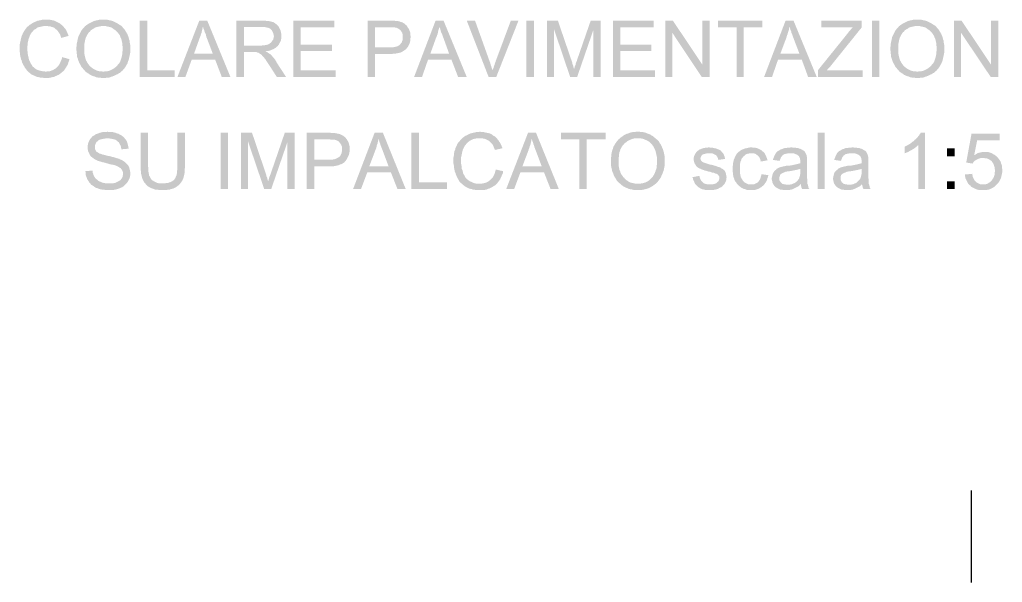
# Model space of a CAD drawing. Header units: millimetres. Extents: x 0.3 to 47.5, y 0.1 to 28.
# Drawn here: x 17.065 to 19.536, y 4.547 to 5.962 of the extents above; entities that cross this region are included whole.
import ezdxf

# ---------------------------------------------------------------- set-up
doc = ezdxf.new("R2010")
doc.units = ezdxf.units.MM
doc.layers.add('PDF _Geometria', color=7, linetype='Continuous')
doc.layers.add('PDF _Riempimenti solidi', color=7, linetype='Continuous')

msp = doc.modelspace()

# ---------------------------------------------------------------- hatches: boundary and pattern name
at = {"layer": 'PDF _Riempimenti solidi', "transparency": 33554559}
for points in [[(17.1317, 5.9616), (17.1233, 5.9616), (17.1192, 5.9607), (17.1158, 5.9599), (17.1117, 5.9591), (17.1083, 5.9582), (17.105, 5.9566), (17.1008, 5.9549), (17.0975, 5.9532), (17.0942, 5.9507), (17.0908, 5.9491), (17.0883, 5.9466), (17.085, 5.9441), (17.0825, 5.9416), (17.08, 5.9382), (17.0775, 5.9349), (17.0758, 5.9316), (17.0733, 5.9282), (17.0733, 5.9274), (17.07, 5.9207), (17.0692, 5.9174), (17.0683, 5.9132), (17.0675, 5.9099), (17.0667, 5.9057), (17.0658, 5.9024), (17.065, 5.8982), (17.065, 5.8816), (17.0658, 5.8774), (17.0658, 5.8741), (17.0667, 5.8699), (17.0675, 5.8666), (17.0683, 5.8624), (17.07, 5.8591), (17.0708, 5.8549), (17.0725, 5.8516), (17.0742, 5.8474), (17.0767, 5.8441), (17.0783, 5.8407), (17.0808, 5.8374), (17.0833, 5.8341), (17.0883, 5.8291), (17.13, 5.8307), (17.1283, 5.8316), (17.1242, 5.8316), (17.1208, 5.8324), (17.1167, 5.8332), (17.1133, 5.8341), (17.1092, 5.8357), (17.1058, 5.8374), (17.1033, 5.8391), (17.1008, 5.8416), (17.0975, 5.8441), (17.0958, 5.8474), (17.0933, 5.8507), (17.0917, 5.8541), (17.09, 5.8582), (17.0892, 5.8582), (17.0883, 5.8616), (17.0875, 5.8657), (17.0867, 5.8691), (17.0858, 5.8732), (17.085, 5.8766), (17.085, 5.8807), (17.0842, 5.8849), (17.0842, 5.8932), (17.085, 5.8974), (17.085, 5.9016), (17.0858, 5.9057), (17.0867, 5.9091), (17.0875, 5.9132), (17.0892, 5.9166), (17.09, 5.9199), (17.0933, 5.9266), (17.0958, 5.9299), (17.0983, 5.9324), (17.1008, 5.9357), (17.1042, 5.9374), (17.1058, 5.9382), (17.1083, 5.9407), (17.1117, 5.9424), (17.1158, 5.9432), (17.1192, 5.9441), (17.1233, 5.9449), (17.1275, 5.9457), (17.1733, 5.9457), (17.1708, 5.9482), (17.1675, 5.9507), (17.1658, 5.9524), (17.1625, 5.9541), (17.1592, 5.9557), (17.1558, 5.9574), (17.1517, 5.9591), (17.1483, 5.9599), (17.1442, 5.9607), (17.14, 5.9616), (17.1367, 5.9616)], [(17.2758, 5.9616), (17.2667, 5.9616), (17.2633, 5.9607), (17.2592, 5.9599), (17.2558, 5.9591), (17.2517, 5.9582), (17.2483, 5.9566), (17.245, 5.9549), (17.2417, 5.9532), (17.2383, 5.9516), (17.235, 5.9491), (17.2325, 5.9474), (17.2758, 5.9457), (17.2792, 5.9457), (17.2833, 5.9449), (17.2867, 5.9441), (17.2908, 5.9432), (17.2942, 5.9424), (17.2975, 5.9407), (17.3008, 5.9382), (17.3033, 5.9366), (17.3067, 5.9341), (17.3092, 5.9316), (17.3117, 5.9291), (17.3167, 5.9224), (17.3183, 5.9182), (17.3192, 5.9157), (17.3208, 5.9124), (17.3217, 5.9082), (17.3225, 5.9049), (17.3233, 5.9007), (17.3233, 5.8966), (17.3242, 5.8924), (17.3242, 5.8849), (17.3233, 5.8807), (17.3233, 5.8766), (17.3225, 5.8724), (17.3217, 5.8682), (17.3208, 5.8649), (17.3192, 5.8607), (17.3183, 5.8574), (17.3167, 5.8541), (17.315, 5.8516), (17.3125, 5.8491), (17.31, 5.8457), (17.3075, 5.8432), (17.3042, 5.8407), (17.3008, 5.8382), (17.2983, 5.8366), (17.2942, 5.8349), (17.2908, 5.8332), (17.2875, 5.8324), (17.2833, 5.8316), (17.2792, 5.8316), (17.2758, 5.8307), (17.32, 5.8307), (17.3233, 5.8332), (17.3258, 5.8366), (17.3283, 5.8391), (17.3308, 5.8424), (17.3325, 5.8457), (17.335, 5.8499), (17.3367, 5.8532), (17.3375, 5.8574), (17.3392, 5.8607), (17.34, 5.8641), (17.3408, 5.8682), (17.3417, 5.8716), (17.3433, 5.8799), (17.3433, 5.8966), (17.3425, 5.9007), (17.3417, 5.9041), (17.3417, 5.9082), (17.34, 5.9124), (17.3392, 5.9157), (17.3383, 5.9191), (17.3367, 5.9232), (17.335, 5.9266), (17.3325, 5.9307), (17.3308, 5.9341), (17.3283, 5.9374), (17.3258, 5.9399), (17.3233, 5.9432), (17.3208, 5.9457), (17.3175, 5.9482), (17.3142, 5.9499), (17.3108, 5.9524), (17.3092, 5.9532), (17.3058, 5.9549), (17.3025, 5.9566), (17.2992, 5.9582), (17.295, 5.9591), (17.2917, 5.9599), (17.2875, 5.9607), (17.2842, 5.9616), (17.28, 5.9616)], [(17.3858, 5.9591), (17.3667, 5.9591), (17.3667, 5.8174), (17.455, 5.8174), (17.455, 5.8341), (17.3858, 5.8341)], [(17.5367, 5.9591), (17.5167, 5.9591), (17.4617, 5.8174), (17.4817, 5.8174), (17.4975, 5.8607), (17.5567, 5.8607), (17.5033, 5.8757), (17.5183, 5.9174), (17.52, 5.9216), (17.5208, 5.9249), (17.5225, 5.9291), (17.5233, 5.9332), (17.5242, 5.9366), (17.525, 5.9407), (17.5258, 5.9441)], [(17.5367, 5.9591), (17.5258, 5.9441), (17.5267, 5.9416), (17.5275, 5.9382), (17.5292, 5.9349), (17.53, 5.9316), (17.5317, 5.9274), (17.5333, 5.9241), (17.5342, 5.9191), (17.5358, 5.9149), (17.5508, 5.8757), (17.5033, 5.8757), (17.5567, 5.8607), (17.5733, 5.8174), (17.595, 5.8174)], [(17.6725, 5.9591), (17.61, 5.9591), (17.61, 5.8174), (17.6292, 5.8174), (17.6292, 5.8807), (17.6508, 5.8807), (17.6833, 5.8824), (17.6867, 5.8824), (17.6908, 5.8832), (17.695, 5.8841), (17.6983, 5.8857), (17.7025, 5.8874), (17.7058, 5.8891), (17.7083, 5.8907), (17.7108, 5.8932), (17.7133, 5.8949), (17.7142, 5.8957), (17.6292, 5.8966), (17.6292, 5.9432), (17.6733, 5.9432), (17.7142, 5.9466), (17.7117, 5.9491), (17.7083, 5.9516), (17.705, 5.9541), (17.7017, 5.9557), (17.7008, 5.9557), (17.6975, 5.9566), (17.6942, 5.9574), (17.6908, 5.9582), (17.6867, 5.9582), (17.6825, 5.9591), (17.6775, 5.9591)], [(17.8558, 5.9591), (17.7533, 5.9591), (17.7533, 5.8174), (17.8592, 5.8174), (17.8592, 5.8341), (17.7717, 5.8341), (17.7717, 5.8824), (17.85, 5.8824), (17.85, 5.8991), (17.7717, 5.8991), (17.7717, 5.9424), (17.8558, 5.9424)], [(17.9933, 5.9591), (17.94, 5.9591), (17.94, 5.8174), (17.9583, 5.8174), (17.9583, 5.8749), (17.9983, 5.8749), (18.0033, 5.8757), (18.0075, 5.8757), (18.0117, 5.8766), (18.0158, 5.8774), (18.02, 5.8782), (18.0233, 5.8791), (18.0267, 5.8807), (18.0317, 5.8841), (18.0342, 5.8857), (18.0367, 5.8874), (18.0383, 5.8899), (17.9583, 5.8916), (17.9583, 5.9424), (17.995, 5.9424), (18.04, 5.9432), (18.0383, 5.9466), (18.035, 5.9491), (18.0325, 5.9516), (18.03, 5.9532), (18.0267, 5.9549), (18.0233, 5.9557), (18.0192, 5.9574), (18.015, 5.9582), (18.01, 5.9582), (18.0067, 5.9591), (17.9983, 5.9591)], [(18.1308, 5.9591), (18.1108, 5.9591), (18.0567, 5.8174), (18.0767, 5.8174), (18.0917, 5.8607), (18.1508, 5.8607), (18.0975, 5.8757), (18.1125, 5.9174), (18.1133, 5.9174), (18.1142, 5.9216), (18.1158, 5.9249), (18.1167, 5.9291), (18.1175, 5.9332), (18.1183, 5.9366), (18.12, 5.9407), (18.1208, 5.9441)], [(18.1308, 5.9591), (18.1208, 5.9441), (18.1208, 5.9416), (18.1225, 5.9382), (18.1233, 5.9349), (18.1242, 5.9316), (18.1258, 5.9274), (18.1275, 5.9241), (18.1292, 5.9191), (18.1308, 5.9149), (18.145, 5.8757), (18.0975, 5.8757), (18.1508, 5.8607), (18.1675, 5.8174), (18.1892, 5.8174)], [(18.21, 5.9591), (18.1892, 5.9591), (18.2442, 5.8174), (18.2542, 5.8332), (18.2542, 5.8341), (18.2533, 5.8374), (18.2517, 5.8407), (18.2508, 5.8449), (18.2492, 5.8482), (18.2483, 5.8524), (18.2467, 5.8566)], [(18.3192, 5.9591), (18.3, 5.9591), (18.2617, 5.8566), (18.2617, 5.8557), (18.26, 5.8516), (18.2592, 5.8482), (18.2575, 5.8441), (18.2567, 5.8407), (18.255, 5.8366), (18.2542, 5.8332), (18.2442, 5.8174), (18.2633, 5.8174)], [(18.4183, 5.9591), (18.3908, 5.9591), (18.3908, 5.8174), (18.4083, 5.8174), (18.4083, 5.9382)], [(18.4183, 5.9591), (18.4083, 5.9382), (18.4492, 5.8174), (18.4592, 5.8382), (18.4583, 5.8391), (18.4567, 5.8457), (18.455, 5.8499), (18.4542, 5.8541), (18.4525, 5.8591)], [(18.5258, 5.9591), (18.5008, 5.9591), (18.4667, 5.8607), (18.4667, 5.8599), (18.465, 5.8557), (18.4633, 5.8516), (18.4625, 5.8474), (18.4608, 5.8441), (18.46, 5.8407), (18.4592, 5.8382), (18.4492, 5.8174), (18.4667, 5.8174), (18.5075, 5.9357)], [(18.6592, 5.9591), (18.5567, 5.9591), (18.5567, 5.8174), (18.6625, 5.8174), (18.6625, 5.8341), (18.575, 5.8341), (18.575, 5.8824), (18.6533, 5.8824), (18.6533, 5.8991), (18.575, 5.8991), (18.575, 5.9424), (18.6592, 5.9424)], [(18.7075, 5.9591), (18.6883, 5.9591), (18.6883, 5.8174), (18.7058, 5.8174), (18.7058, 5.9291)], [(18.8, 5.9591), (18.7817, 5.9591), (18.7817, 5.8482), (18.78, 5.8174), (18.8, 5.8174)], [(18.9325, 5.9591), (18.8208, 5.9591), (18.8208, 5.9424), (18.8675, 5.9424), (18.8675, 5.8174), (18.8858, 5.8174), (18.8858, 5.9424), (18.9325, 5.9424)], [(19.0108, 5.9591), (18.9908, 5.9591), (18.9367, 5.8174), (18.9567, 5.8174), (18.9717, 5.8607), (19.0317, 5.8607), (18.9775, 5.8757), (18.9933, 5.9174), (18.9942, 5.9216), (18.9958, 5.9249), (18.9967, 5.9291), (18.9983, 5.9332), (18.9992, 5.9366), (19, 5.9407), (19.0008, 5.9441)], [(19.0108, 5.9591), (19.0008, 5.9441), (19.0017, 5.9416), (19.0033, 5.9349), (19.005, 5.9316), (19.0058, 5.9274), (19.0075, 5.9241), (19.0092, 5.9191), (19.0108, 5.9149), (19.0258, 5.8757), (18.9775, 5.8757), (19.0317, 5.8607), (19.0475, 5.8174), (19.0692, 5.8174)], [(19.1825, 5.9591), (19.0808, 5.9591), (19.0808, 5.9424), (19.16, 5.9424), (19.1583, 5.9407), (19.1558, 5.9382), (19.1533, 5.9349), (19.1508, 5.9324), (19.1458, 5.9257), (19.0725, 5.8349), (19.0725, 5.8174), (19.185, 5.8174), (19.185, 5.8341), (19.0942, 5.8341), (19.1033, 5.8441), (19.1825, 5.9424)], [(19.3225, 5.9616), (19.3133, 5.9616), (19.31, 5.9607), (19.3058, 5.9599), (19.3025, 5.9591), (19.2983, 5.9582), (19.295, 5.9566), (19.2917, 5.9549), (19.2883, 5.9532), (19.285, 5.9516), (19.2817, 5.9491), (19.2792, 5.9474), (19.3225, 5.9457), (19.3258, 5.9457), (19.33, 5.9449), (19.3333, 5.9441), (19.3375, 5.9432), (19.3408, 5.9424), (19.3442, 5.9407), (19.3475, 5.9382), (19.35, 5.9366), (19.3533, 5.9341), (19.3558, 5.9316), (19.3583, 5.9291), (19.3608, 5.9257), (19.3633, 5.9224), (19.365, 5.9182), (19.3658, 5.9157), (19.3675, 5.9124), (19.3683, 5.9082), (19.3692, 5.9049), (19.37, 5.9007), (19.37, 5.8966), (19.3708, 5.8924), (19.3708, 5.8849), (19.37, 5.8807), (19.37, 5.8766), (19.3692, 5.8724), (19.3683, 5.8682), (19.3675, 5.8649), (19.3658, 5.8607), (19.365, 5.8574), (19.3633, 5.8541), (19.3617, 5.8516), (19.3592, 5.8491), (19.3567, 5.8457), (19.3542, 5.8432), (19.3508, 5.8407), (19.3475, 5.8382), (19.345, 5.8366), (19.3408, 5.8349), (19.3375, 5.8332), (19.3342, 5.8324), (19.33, 5.8316), (19.3258, 5.8316), (19.3225, 5.8307), (19.3667, 5.8307), (19.37, 5.8332), (19.3725, 5.8366), (19.375, 5.8391), (19.3775, 5.8424), (19.3792, 5.8457), (19.3817, 5.8499), (19.3833, 5.8532), (19.385, 5.8574), (19.3858, 5.8607), (19.3867, 5.8641), (19.3875, 5.8682), (19.3883, 5.8716), (19.39, 5.8799), (19.39, 5.8966), (19.3892, 5.9007), (19.3883, 5.9041), (19.3883, 5.9082), (19.3867, 5.9124), (19.3858, 5.9157), (19.385, 5.9191), (19.3833, 5.9232), (19.3817, 5.9266), (19.3792, 5.9307), (19.3775, 5.9341), (19.375, 5.9374), (19.3725, 5.9399), (19.37, 5.9432), (19.3675, 5.9457), (19.3642, 5.9482), (19.3608, 5.9499), (19.3575, 5.9524), (19.3558, 5.9532), (19.3525, 5.9549), (19.3458, 5.9582), (19.3417, 5.9591), (19.3383, 5.9599), (19.3342, 5.9607), (19.3308, 5.9616), (19.3267, 5.9616)], [(19.4333, 5.9591), (19.4142, 5.9591), (19.4142, 5.8174), (19.4317, 5.8174), (19.4317, 5.9291)], [(19.5258, 5.9591), (19.5075, 5.9591), (19.5075, 5.8482), (19.5067, 5.8174), (19.5258, 5.8174)], [(17.1733, 5.9457), (17.1317, 5.9457), (17.1333, 5.9457), (17.1375, 5.9449), (17.1417, 5.9449), (17.145, 5.9432), (17.1492, 5.9424), (17.1525, 5.9407), (17.155, 5.9382), (17.1575, 5.9366), (17.16, 5.9341), (17.1625, 5.9307), (17.1642, 5.9282), (17.1667, 5.9241), (17.1683, 5.9199), (17.1692, 5.9157), (17.1883, 5.9207), (17.1875, 5.9224), (17.1858, 5.9266), (17.1842, 5.9299), (17.1825, 5.9341), (17.1808, 5.9374), (17.1783, 5.9399), (17.1758, 5.9432)], [(17.2325, 5.9474), (17.2292, 5.9449), (17.2267, 5.9416), (17.2233, 5.9382), (17.2208, 5.9349), (17.2192, 5.9324), (17.2142, 5.9224), (17.2125, 5.9191), (17.2117, 5.9157), (17.2108, 5.9116), (17.21, 5.9074), (17.2092, 5.9041), (17.2083, 5.8999), (17.2083, 5.8957), (17.2075, 5.8907), (17.2075, 5.8857), (17.2083, 5.8816), (17.2083, 5.8774), (17.2092, 5.8732), (17.2092, 5.8699), (17.21, 5.8657), (17.2117, 5.8624), (17.2125, 5.8582), (17.2142, 5.8549), (17.2158, 5.8507), (17.2167, 5.8507), (17.2183, 5.8466), (17.22, 5.8432), (17.2225, 5.8407), (17.225, 5.8374), (17.2275, 5.8349), (17.23, 5.8316), (17.2333, 5.8291), (17.2367, 5.8266), (17.24, 5.8249), (17.2417, 5.8232), (17.2483, 5.8199), (17.2525, 5.8191), (17.2558, 5.8174), (17.2592, 5.8166), (17.2633, 5.8157), (17.2675, 5.8157), (17.2717, 5.8149), (17.28, 5.8149), (17.2842, 5.8157), (17.2883, 5.8157), (17.2917, 5.8166), (17.2958, 5.8182), (17.2992, 5.8191), (17.3025, 5.8207), (17.3067, 5.8224), (17.31, 5.8241), (17.3108, 5.8241), (17.3142, 5.8266), (17.3175, 5.8282), (17.32, 5.8307), (17.275, 5.8307), (17.2717, 5.8316), (17.2675, 5.8316), (17.2633, 5.8324), (17.26, 5.8332), (17.2567, 5.8349), (17.2533, 5.8366), (17.25, 5.8382), (17.2467, 5.8407), (17.2433, 5.8432), (17.2408, 5.8457), (17.24, 5.8466), (17.2383, 5.8491), (17.2358, 5.8524), (17.2342, 5.8557), (17.2325, 5.8582), (17.2308, 5.8624), (17.2292, 5.8691), (17.2283, 5.8732), (17.2275, 5.8774), (17.2275, 5.8991), (17.23, 5.9116), (17.2308, 5.9149), (17.2342, 5.9216), (17.2358, 5.9249), (17.2392, 5.9299), (17.2417, 5.9316), (17.2433, 5.9341), (17.2467, 5.9366), (17.25, 5.9382), (17.2533, 5.9407), (17.2567, 5.9424), (17.26, 5.9432), (17.2642, 5.9441), (17.2675, 5.9449), (17.2717, 5.9457), (17.2758, 5.9457)], [(17.7142, 5.9466), (17.6733, 5.9432), (17.68, 5.9432), (17.6842, 5.9424), (17.6875, 5.9416), (17.6917, 5.9407), (17.6942, 5.9391), (17.6967, 5.9374), (17.6992, 5.9349), (17.7008, 5.9316), (17.7025, 5.9282), (17.7033, 5.9249), (17.7042, 5.9207), (17.7042, 5.9191), (17.7033, 5.9149), (17.7025, 5.9116), (17.7, 5.9082), (17.6983, 5.9057), (17.6958, 5.9032), (17.6925, 5.9007), (17.6892, 5.8991), (17.6883, 5.8991), (17.6858, 5.8982), (17.6817, 5.8974), (17.6783, 5.8974), (17.6742, 5.8966), (17.6292, 5.8966), (17.7142, 5.8957), (17.7167, 5.8991), (17.7183, 5.9024), (17.72, 5.9057), (17.7217, 5.9091), (17.7225, 5.9124), (17.7233, 5.9166), (17.7233, 5.9232), (17.7217, 5.9316), (17.7208, 5.9349), (17.7167, 5.9432)], [(18.04, 5.9432), (17.995, 5.9424), (18.0067, 5.9424), (18.01, 5.9416), (18.0125, 5.9416), (18.015, 5.9399), (18.0183, 5.9382), (18.0217, 5.9357), (18.0242, 5.9332), (18.0242, 5.9324), (18.0267, 5.9291), (18.0275, 5.9257), (18.0283, 5.9216), (18.0283, 5.9116), (18.0267, 5.9074), (18.0258, 5.9041), (18.0233, 5.9016), (18.0208, 5.8982), (18.0183, 5.8966), (18.0158, 5.8949), (18.0125, 5.8941), (18.0092, 5.8932), (18.005, 5.8924), (18, 5.8924), (17.995, 5.8916), (17.9583, 5.8916), (18.0383, 5.8899), (18.0408, 5.8924), (18.0458, 5.9024), (18.0467, 5.9066), (18.0475, 5.9099), (18.0475, 5.9141), (18.0483, 5.9182), (18.0483, 5.9191), (18.0475, 5.9224), (18.0475, 5.9266), (18.0467, 5.9307), (18.045, 5.9341), (18.0442, 5.9374), (18.0425, 5.9399)], [(19.2792, 5.9474), (19.2758, 5.9449), (19.2733, 5.9416), (19.27, 5.9382), (19.2675, 5.9349), (19.2658, 5.9324), (19.2642, 5.9291), (19.2625, 5.9257), (19.2592, 5.9191), (19.2583, 5.9157), (19.2575, 5.9116), (19.2567, 5.9074), (19.2558, 5.9041), (19.255, 5.8999), (19.255, 5.8957), (19.2542, 5.8907), (19.2542, 5.8857), (19.255, 5.8816), (19.255, 5.8774), (19.2558, 5.8732), (19.2558, 5.8699), (19.2567, 5.8657), (19.2583, 5.8624), (19.2592, 5.8582), (19.2608, 5.8549), (19.2625, 5.8507), (19.2633, 5.8507), (19.265, 5.8466), (19.2667, 5.8432), (19.2692, 5.8407), (19.2717, 5.8374), (19.2742, 5.8349), (19.2767, 5.8316), (19.28, 5.8291), (19.2833, 5.8266), (19.2867, 5.8249), (19.2883, 5.8232), (19.2917, 5.8216), (19.295, 5.8199), (19.2992, 5.8191), (19.3025, 5.8174), (19.3058, 5.8166), (19.31, 5.8157), (19.3142, 5.8157), (19.3183, 5.8149), (19.3267, 5.8149), (19.3308, 5.8157), (19.335, 5.8157), (19.3383, 5.8166), (19.3425, 5.8182), (19.3458, 5.8191), (19.3492, 5.8207), (19.3533, 5.8224), (19.3567, 5.8241), (19.3575, 5.8241), (19.3608, 5.8266), (19.3642, 5.8282), (19.3667, 5.8307), (19.3217, 5.8307), (19.3183, 5.8316), (19.3142, 5.8316), (19.31, 5.8324), (19.3067, 5.8332), (19.3033, 5.8349), (19.2967, 5.8382), (19.29, 5.8432), (19.2875, 5.8457), (19.2867, 5.8466), (19.285, 5.8491), (19.2825, 5.8524), (19.2808, 5.8557), (19.2792, 5.8582), (19.2775, 5.8624), (19.2767, 5.8657), (19.2758, 5.8691), (19.275, 5.8732), (19.2742, 5.8774), (19.2742, 5.8991), (19.2758, 5.9074), (19.2767, 5.9116), (19.2775, 5.9149), (19.2808, 5.9216), (19.2825, 5.9249), (19.2858, 5.9299), (19.2883, 5.9316), (19.29, 5.9341), (19.2933, 5.9366), (19.2967, 5.9382), (19.3, 5.9407), (19.3033, 5.9424), (19.3067, 5.9432), (19.3108, 5.9441), (19.3142, 5.9449), (19.3183, 5.9457), (19.3225, 5.9457)], [(17.6833, 5.8824), (17.6508, 5.8807), (17.6542, 5.8807), (17.6583, 5.8799), (17.6608, 5.8799), (17.6625, 5.8791), (17.6658, 5.8782), (17.6692, 5.8757), (17.6708, 5.8749), (17.6733, 5.8732), (17.6758, 5.8699), (17.6792, 5.8666), (17.6808, 5.8641), (17.6833, 5.8616), (17.685, 5.8582), (17.6875, 5.8549), (17.69, 5.8507), (17.6925, 5.8474), (17.7117, 5.8174), (17.735, 5.8174), (17.71, 5.8557), (17.71, 5.8566), (17.7075, 5.8607), (17.705, 5.8641), (17.7025, 5.8666), (17.7, 5.8699), (17.6975, 5.8724), (17.695, 5.8749), (17.6933, 5.8757), (17.6908, 5.8774), (17.6875, 5.8799)], [(17.1717, 5.8674), (17.1708, 5.8624), (17.1692, 5.8591), (17.1675, 5.8549), (17.1658, 5.8516), (17.1642, 5.8482), (17.1617, 5.8449), (17.1592, 5.8424), (17.1567, 5.8399), (17.1558, 5.8391), (17.1525, 5.8374), (17.1492, 5.8349), (17.1458, 5.8341), (17.1425, 5.8324), (17.1383, 5.8316), (17.1342, 5.8316), (17.13, 5.8307), (17.0883, 5.8291), (17.0917, 5.8266), (17.0942, 5.8241), (17.0975, 5.8224), (17.1, 5.8216), (17.1033, 5.8199), (17.1075, 5.8182), (17.1108, 5.8174), (17.115, 5.8166), (17.1183, 5.8157), (17.1225, 5.8157), (17.1275, 5.8149), (17.1375, 5.8149), (17.1417, 5.8157), (17.145, 5.8166), (17.1492, 5.8174), (17.1525, 5.8182), (17.1558, 5.8199), (17.16, 5.8216), (17.1633, 5.8232), (17.1658, 5.8249), (17.1692, 5.8274), (17.1708, 5.8291), (17.1742, 5.8316), (17.1767, 5.8341), (17.1783, 5.8366), (17.1808, 5.8399), (17.1825, 5.8432), (17.185, 5.8466), (17.1867, 5.8507), (17.1875, 5.8541), (17.1892, 5.8582), (17.19, 5.8624)], [(17.2858, 5.6799), (17.2825, 5.6791), (17.2742, 5.6791), (17.2708, 5.6782), (17.2667, 5.6774), (17.2633, 5.6757), (17.26, 5.6749), (17.2558, 5.6732), (17.2525, 5.6707), (17.2492, 5.6691), (17.2467, 5.6666), (17.2442, 5.6632), (17.2417, 5.6607), (17.2408, 5.6591), (17.2392, 5.6557), (17.2375, 5.6516), (17.2367, 5.6482), (17.2358, 5.6441), (17.2358, 5.6374), (17.2367, 5.6332), (17.2375, 5.6299), (17.2392, 5.6266), (17.2408, 5.6232), (17.2408, 5.6224), (17.2433, 5.6191), (17.2458, 5.6166), (17.2492, 5.6141), (17.2525, 5.6116), (17.2558, 5.6099), (17.2567, 5.6091), (17.2592, 5.6082), (17.2617, 5.6066), (17.265, 5.6057), (17.2692, 5.6049), (17.2733, 5.6032), (17.2783, 5.6024), (17.2833, 5.6007), (17.2867, 5.5999), (17.2917, 5.5982), (17.2967, 5.5974), (17.3008, 5.5966), (17.3042, 5.5957), (17.3067, 5.5949), (17.3083, 5.5941), (17.3125, 5.5924), (17.3158, 5.5899), (17.3192, 5.5882), (17.3208, 5.5857), (17.3217, 5.5849), (17.3233, 5.5816), (17.325, 5.5774), (17.325, 5.5724), (17.3242, 5.5691), (17.3233, 5.5649), (17.3208, 5.5616), (17.3192, 5.5591), (17.3158, 5.5566), (17.3125, 5.5549), (17.3092, 5.5532), (17.3058, 5.5516), (17.3017, 5.5507), (17.2983, 5.5499), (17.2425, 5.5499), (17.245, 5.5466), (17.2483, 5.5449), (17.255, 5.5399), (17.2583, 5.5382), (17.26, 5.5382), (17.2633, 5.5366), (17.2667, 5.5357), (17.27, 5.5349), (17.2742, 5.5341), (17.2775, 5.5341), (17.2817, 5.5332), (17.3, 5.5332), (17.3033, 5.5341), (17.3075, 5.5349), (17.3108, 5.5357), (17.315, 5.5374), (17.3183, 5.5382), (17.3192, 5.5391), (17.3233, 5.5407), (17.3267, 5.5432), (17.3292, 5.5457), (17.3317, 5.5482), (17.3342, 5.5507), (17.3367, 5.5541), (17.3383, 5.5566), (17.34, 5.5607), (17.3417, 5.5641), (17.3425, 5.5674), (17.3433, 5.5716), (17.3433, 5.5774), (17.3425, 5.5816), (17.3417, 5.5849), (17.3408, 5.5891), (17.3392, 5.5924), (17.3375, 5.5957), (17.335, 5.5982), (17.3325, 5.6007), (17.33, 5.6032), (17.3267, 5.6057), (17.3233, 5.6082), (17.3192, 5.6099), (17.3183, 5.6099), (17.3158, 5.6116), (17.3133, 5.6124), (17.31, 5.6132), (17.3067, 5.6141), (17.3025, 5.6157), (17.2975, 5.6166), (17.2933, 5.6182), (17.2875, 5.6191), (17.2833, 5.6199), (17.2783, 5.6216), (17.2733, 5.6224), (17.27, 5.6241), (17.2658, 5.6249), (17.2633, 5.6266), (17.2608, 5.6282), (17.2592, 5.6291), (17.2575, 5.6307), (17.2558, 5.6341), (17.2542, 5.6374), (17.2542, 5.6441), (17.255, 5.6474), (17.2567, 5.6507), (17.2583, 5.6541), (17.2617, 5.6566), (17.2633, 5.6582), (17.2658, 5.6599), (17.2692, 5.6607), (17.2733, 5.6616), (17.2775, 5.6624), (17.2817, 5.6632), (17.3292, 5.6632), (17.3242, 5.6682), (17.3208, 5.6707), (17.3175, 5.6724), (17.3133, 5.6749), (17.3125, 5.6749), (17.3092, 5.6757), (17.3058, 5.6774), (17.3017, 5.6782), (17.2983, 5.6791), (17.29, 5.6791)], [(17.3292, 5.6632), (17.2867, 5.6632), (17.29, 5.6632), (17.2942, 5.6624), (17.2983, 5.6616), (17.3025, 5.6607), (17.3058, 5.6599), (17.3083, 5.6582), (17.3108, 5.6557), (17.3142, 5.6532), (17.3158, 5.6507), (17.3175, 5.6474), (17.3192, 5.6441), (17.32, 5.6399), (17.3208, 5.6357), (17.3392, 5.6374), (17.3383, 5.6416), (17.3375, 5.6457), (17.3358, 5.6524), (17.3342, 5.6566), (17.3317, 5.6599)], [(17.3875, 5.6774), (17.3692, 5.6774), (17.3692, 5.5849), (17.37, 5.5807), (17.37, 5.5766), (17.3708, 5.5724), (17.3725, 5.5657), (17.3733, 5.5624), (17.3742, 5.5599), (17.375, 5.5591), (17.3767, 5.5557), (17.3783, 5.5524), (17.3808, 5.5499), (17.4233, 5.5499), (17.4175, 5.5499), (17.4133, 5.5507), (17.41, 5.5516), (17.4067, 5.5532), (17.4033, 5.5549), (17.4008, 5.5566), (17.3975, 5.5582), (17.395, 5.5616), (17.3933, 5.5649), (17.3917, 5.5682), (17.39, 5.5707), (17.39, 5.5741), (17.3892, 5.5774), (17.3883, 5.5816), (17.3883, 5.5899), (17.3875, 5.5949)], [(17.4808, 5.6774), (17.4617, 5.6774), (17.4617, 5.5857), (17.4608, 5.5816), (17.4608, 5.5774), (17.46, 5.5732), (17.4592, 5.5699), (17.4575, 5.5666), (17.4567, 5.5641), (17.455, 5.5616), (17.4533, 5.5591), (17.4525, 5.5582), (17.45, 5.5566), (17.4475, 5.5549), (17.4442, 5.5532), (17.4408, 5.5524), (17.4367, 5.5507), (17.4325, 5.5507), (17.4283, 5.5499), (17.3808, 5.5499), (17.3833, 5.5466), (17.3858, 5.5441), (17.3892, 5.5416), (17.3925, 5.5399), (17.3942, 5.5391), (17.3975, 5.5374), (17.4008, 5.5366), (17.4042, 5.5349), (17.4083, 5.5341), (17.4125, 5.5341), (17.4167, 5.5332), (17.4333, 5.5332), (17.4375, 5.5341), (17.4417, 5.5341), (17.445, 5.5357), (17.4492, 5.5366), (17.4525, 5.5374), (17.455, 5.5391), (17.4583, 5.5407), (17.4617, 5.5432), (17.465, 5.5457), (17.4675, 5.5482), (17.47, 5.5516), (17.4725, 5.5549), (17.4742, 5.5574), (17.4758, 5.5616), (17.4767, 5.5632), (17.4775, 5.5666), (17.4783, 5.5699), (17.4792, 5.5741), (17.48, 5.5774), (17.48, 5.5857), (17.4808, 5.5907), (17.4808, 5.5949)], [(17.6492, 5.6774), (17.6217, 5.6774), (17.6217, 5.5357), (17.6392, 5.5357), (17.6392, 5.6557)], [(17.6492, 5.6774), (17.6392, 5.6557), (17.68, 5.5357), (17.69, 5.5557), (17.6892, 5.5574), (17.6883, 5.5599), (17.6875, 5.5641), (17.6858, 5.5674), (17.685, 5.5716), (17.6833, 5.5766)], [(17.7567, 5.6774), (17.7317, 5.6774), (17.6975, 5.5782), (17.6958, 5.5732), (17.6942, 5.5691), (17.6925, 5.5649), (17.6917, 5.5616), (17.6908, 5.5582), (17.69, 5.5557), (17.68, 5.5357), (17.6975, 5.5357), (17.7383, 5.6541)], [(17.84, 5.6774), (17.7867, 5.6774), (17.7867, 5.5357), (17.8058, 5.5357), (17.8058, 5.5932), (17.8542, 5.5932), (17.8592, 5.5941), (17.8633, 5.5949), (17.8667, 5.5957), (17.87, 5.5974), (17.8733, 5.5982), (17.8767, 5.5999), (17.8792, 5.6016), (17.8817, 5.6032), (17.8833, 5.6057), (17.885, 5.6074), (17.8058, 5.6099), (17.8058, 5.6607), (17.8875, 5.6607), (17.885, 5.6641), (17.8825, 5.6666), (17.8792, 5.6691), (17.8767, 5.6707), (17.8733, 5.6724), (17.87, 5.6741), (17.8658, 5.6749), (17.8617, 5.6757), (17.8608, 5.6757), (17.8575, 5.6766), (17.85, 5.6766), (17.845, 5.6774)], [(17.8875, 5.6607), (17.8417, 5.6607), (17.8442, 5.6607), (17.8492, 5.6599), (17.8567, 5.6599), (17.8592, 5.6591), (17.8625, 5.6582), (17.8658, 5.6566), (17.8683, 5.6541), (17.8708, 5.6507), (17.8717, 5.6499), (17.8733, 5.6474), (17.875, 5.6432), (17.8758, 5.6399), (17.8758, 5.6332), (17.875, 5.6291), (17.8742, 5.6257), (17.8725, 5.6224), (17.8708, 5.6191), (17.8683, 5.6166), (17.8658, 5.6149), (17.8592, 5.6116), (17.8558, 5.6107), (17.8517, 5.6099), (17.8058, 5.6099), (17.885, 5.6074), (17.8875, 5.6107), (17.8892, 5.6141), (17.8925, 5.6207), (17.8933, 5.6241), (17.8942, 5.6282), (17.895, 5.6324), (17.895, 5.6407), (17.8942, 5.6449), (17.8933, 5.6482), (17.8925, 5.6516), (17.8908, 5.6557), (17.8892, 5.6574)], [(17.9783, 5.6774), (17.9575, 5.6774), (17.9033, 5.5357), (17.9233, 5.5357), (17.9392, 5.5782), (17.9983, 5.5782), (17.9442, 5.5932), (17.96, 5.6349), (17.96, 5.6357), (17.9617, 5.6391), (17.9625, 5.6432), (17.9633, 5.6466), (17.965, 5.6507), (17.9658, 5.6549), (17.9667, 5.6582), (17.9675, 5.6624)], [(17.9783, 5.6774), (17.9675, 5.6624), (17.9683, 5.6599), (17.9692, 5.6566), (17.97, 5.6532), (17.9717, 5.6491), (17.9725, 5.6457), (17.9742, 5.6416), (17.9758, 5.6374), (17.9775, 5.6332), (17.9925, 5.5932), (17.9442, 5.5932), (17.9983, 5.5782), (18.015, 5.5357), (18.0358, 5.5357)], [(18.0692, 5.6774), (18.05, 5.6774), (18.05, 5.5357), (18.1392, 5.5357), (18.1392, 5.5524), (18.0692, 5.5524)], [(18.2225, 5.6799), (18.2183, 5.6791), (18.2142, 5.6791), (18.21, 5.6782), (18.2067, 5.6774), (18.2025, 5.6766), (18.1992, 5.6757), (18.195, 5.6741), (18.1917, 5.6724), (18.1883, 5.6707), (18.185, 5.6691), (18.1783, 5.6641), (18.1758, 5.6616), (18.1733, 5.6591), (18.1708, 5.6557), (18.1683, 5.6532), (18.1658, 5.6499), (18.1642, 5.6457), (18.1625, 5.6424), (18.1608, 5.6391), (18.16, 5.6349), (18.1583, 5.6316), (18.1575, 5.6274), (18.1567, 5.6241), (18.1567, 5.6199), (18.1558, 5.6157), (18.1558, 5.5999), (18.1567, 5.5957), (18.1567, 5.5916), (18.1575, 5.5882), (18.1583, 5.5841), (18.1592, 5.5799), (18.1608, 5.5766), (18.1617, 5.5732), (18.1633, 5.5691), (18.165, 5.5657), (18.1667, 5.5616), (18.1692, 5.5582), (18.1708, 5.5549), (18.1733, 5.5524), (18.1792, 5.5466), (18.2208, 5.5491), (18.215, 5.5491), (18.2108, 5.5499), (18.2075, 5.5507), (18.2042, 5.5524), (18.2, 5.5541), (18.1967, 5.5557), (18.1942, 5.5574), (18.1908, 5.5599), (18.1858, 5.5649), (18.1842, 5.5682), (18.1817, 5.5724), (18.18, 5.5757), (18.18, 5.5766), (18.1792, 5.5799), (18.1783, 5.5832), (18.1767, 5.5866), (18.1767, 5.5907), (18.175, 5.5991), (18.175, 5.6157), (18.1758, 5.6191), (18.1767, 5.6232), (18.1775, 5.6274), (18.1783, 5.6307), (18.1792, 5.6349), (18.1808, 5.6374), (18.1825, 5.6416), (18.1842, 5.6449), (18.1867, 5.6474), (18.1892, 5.6507), (18.1917, 5.6532), (18.195, 5.6557), (18.1958, 5.6566), (18.1992, 5.6582), (18.2058, 5.6616), (18.21, 5.6624), (18.2142, 5.6632), (18.2225, 5.6632), (18.2642, 5.6641), (18.2617, 5.6666), (18.2583, 5.6691), (18.2558, 5.6699), (18.2533, 5.6724), (18.25, 5.6741), (18.2467, 5.6757), (18.2425, 5.6766), (18.2392, 5.6774), (18.235, 5.6782), (18.2308, 5.6791), (18.2267, 5.6791)], [(18.2642, 5.6641), (18.2225, 5.6632), (18.2283, 5.6632), (18.2325, 5.6624), (18.2358, 5.6616), (18.2392, 5.6599), (18.2425, 5.6582), (18.2458, 5.6566), (18.2483, 5.6541), (18.2533, 5.6491), (18.255, 5.6457), (18.2567, 5.6424), (18.2583, 5.6382), (18.26, 5.6341), (18.2783, 5.6382), (18.2783, 5.6407), (18.2767, 5.6441), (18.275, 5.6482), (18.2733, 5.6516), (18.2708, 5.6549), (18.2692, 5.6582), (18.2667, 5.6607)], [(18.3633, 5.6774), (18.3433, 5.6774), (18.2883, 5.5357), (18.3083, 5.5357), (18.3242, 5.5782), (18.3833, 5.5782), (18.3292, 5.5932), (18.345, 5.6349), (18.345, 5.6357), (18.3467, 5.6391), (18.3475, 5.6432), (18.3492, 5.6466), (18.3508, 5.6549), (18.3517, 5.6582), (18.3525, 5.6624)], [(18.3633, 5.6774), (18.3525, 5.6624), (18.3533, 5.6599), (18.3542, 5.6566), (18.3558, 5.6532), (18.3567, 5.6491), (18.3583, 5.6457), (18.3592, 5.6416), (18.3608, 5.6374), (18.3625, 5.6332), (18.3775, 5.5932), (18.3292, 5.5932), (18.3833, 5.5782), (18.4, 5.5357), (18.4208, 5.5357)], [(18.5383, 5.6774), (18.4258, 5.6774), (18.4258, 5.6607), (18.4725, 5.6607), (18.4725, 5.5357), (18.4908, 5.5357), (18.4908, 5.6607), (18.5383, 5.6607)], [(18.5758, 5.6649), (18.5733, 5.6624), (18.57, 5.6599), (18.5692, 5.6582), (18.5667, 5.6557), (18.565, 5.6532), (18.5625, 5.6499), (18.5608, 5.6466), (18.5592, 5.6441), (18.5575, 5.6407), (18.5567, 5.6366), (18.555, 5.6332), (18.5542, 5.6299), (18.5533, 5.6257), (18.5525, 5.6216), (18.5525, 5.6174), (18.5517, 5.6132), (18.5517, 5.5949), (18.5525, 5.5916), (18.5533, 5.5874), (18.5542, 5.5841), (18.555, 5.5799), (18.5567, 5.5766), (18.5583, 5.5724), (18.5592, 5.5691), (18.56, 5.5682), (18.5617, 5.5649), (18.5642, 5.5616), (18.5658, 5.5582), (18.5683, 5.5549), (18.5708, 5.5524), (18.5742, 5.5499), (18.5767, 5.5474), (18.58, 5.5449), (18.5833, 5.5424), (18.5883, 5.5399), (18.5925, 5.5382), (18.5958, 5.5366), (18.5992, 5.5357), (18.6033, 5.5349), (18.6075, 5.5341), (18.6108, 5.5332), (18.6275, 5.5332), (18.6317, 5.5341), (18.6358, 5.5349), (18.6392, 5.5357), (18.6425, 5.5366), (18.6467, 5.5382), (18.65, 5.5399), (18.6533, 5.5416), (18.6542, 5.5424), (18.6575, 5.5441), (18.6642, 5.5491), (18.615, 5.5491), (18.6108, 5.5499), (18.6075, 5.5507), (18.6033, 5.5516), (18.6, 5.5524), (18.5967, 5.5541), (18.5933, 5.5566), (18.59, 5.5582), (18.5875, 5.5607), (18.585, 5.5641), (18.5842, 5.5641), (18.5817, 5.5674), (18.58, 5.5699), (18.5775, 5.5732), (18.5758, 5.5766), (18.575, 5.5799), (18.5733, 5.5832), (18.5708, 5.5957), (18.5708, 5.6124), (18.5717, 5.6174), (18.5717, 5.6216), (18.5725, 5.6257), (18.5733, 5.6291), (18.575, 5.6332), (18.5758, 5.6366), (18.5775, 5.6391), (18.5792, 5.6424), (18.5808, 5.6449), (18.5833, 5.6474), (18.585, 5.6499), (18.5875, 5.6516), (18.5908, 5.6541), (18.5933, 5.6566), (18.5967, 5.6582), (18.6008, 5.6599), (18.6042, 5.6616), (18.6075, 5.6624), (18.6117, 5.6632), (18.6192, 5.6632)], [(18.6192, 5.6799), (18.615, 5.6799), (18.6108, 5.6791), (18.6067, 5.6791), (18.6025, 5.6782), (18.5992, 5.6774), (18.5958, 5.6757), (18.5917, 5.6749), (18.5883, 5.6732), (18.585, 5.6716), (18.5817, 5.6691), (18.5792, 5.6674), (18.5758, 5.6649), (18.6192, 5.6632), (18.6267, 5.6632), (18.6308, 5.6624), (18.6342, 5.6616), (18.6375, 5.6599), (18.6417, 5.6582), (18.645, 5.6566), (18.6475, 5.6549), (18.65, 5.6524), (18.6533, 5.6499), (18.6583, 5.6432), (18.66, 5.6399), (18.6633, 5.6332), (18.6642, 5.6299), (18.665, 5.6266), (18.6658, 5.6224), (18.6667, 5.6191), (18.6675, 5.6149), (18.6675, 5.5982), (18.6667, 5.5941), (18.6667, 5.5899), (18.6658, 5.5866), (18.6642, 5.5824), (18.6633, 5.5791), (18.66, 5.5724), (18.6583, 5.5691), (18.6567, 5.5666), (18.6533, 5.5632), (18.6508, 5.5607), (18.6483, 5.5582), (18.645, 5.5557), (18.6417, 5.5541), (18.6383, 5.5524), (18.635, 5.5516), (18.6308, 5.5499), (18.6275, 5.5499), (18.6233, 5.5491), (18.6192, 5.5491), (18.6642, 5.5491), (18.6667, 5.5516), (18.6692, 5.5541), (18.6717, 5.5574), (18.6742, 5.5607), (18.6767, 5.5641), (18.6783, 5.5674), (18.6783, 5.5682), (18.6817, 5.5749), (18.6825, 5.5782), (18.6842, 5.5824), (18.685, 5.5857), (18.6858, 5.5899), (18.6867, 5.5941), (18.6867, 5.6182), (18.6858, 5.6224), (18.685, 5.6266), (18.6833, 5.6332), (18.6817, 5.6374), (18.68, 5.6407), (18.6792, 5.6441), (18.6783, 5.6449), (18.6767, 5.6482), (18.6742, 5.6516), (18.6725, 5.6549), (18.67, 5.6582), (18.6667, 5.6607), (18.6642, 5.6632), (18.6608, 5.6657), (18.6583, 5.6682), (18.6533, 5.6707), (18.65, 5.6732), (18.6467, 5.6741), (18.6425, 5.6757), (18.6392, 5.6774), (18.635, 5.6782), (18.6317, 5.6791), (18.6275, 5.6791), (18.6233, 5.6799)], [(19.3417, 5.6774), (19.3308, 5.6774), (19.3308, 5.6766), (19.3283, 5.6741), (19.3267, 5.6707), (19.3242, 5.6682), (19.3217, 5.6649), (19.3183, 5.6616), (19.315, 5.6591), (19.3133, 5.6566), (19.31, 5.6549), (19.3075, 5.6524), (19.3042, 5.6499), (19.3008, 5.6482), (19.325, 5.6466), (19.325, 5.5357), (19.3417, 5.5357)], [(19.5292, 5.6749), (19.4583, 5.6749), (19.445, 5.6024), (19.4608, 5.5999), (19.4625, 5.6024), (19.465, 5.6057), (19.4683, 5.6082), (19.4717, 5.6099), (19.475, 5.6116), (19.4792, 5.6132), (19.4825, 5.6141), (19.4867, 5.6141), (19.5225, 5.6166), (19.52, 5.6191), (19.465, 5.6207), (19.4725, 5.6582), (19.5292, 5.6582)], [(18.7975, 5.6407), (18.7942, 5.6399), (18.79, 5.6399), (18.7867, 5.6391), (18.7825, 5.6382), (18.7742, 5.6349), (18.7717, 5.6332), (18.7708, 5.6324), (18.7675, 5.6299), (18.765, 5.6266), (18.7992, 5.6257), (18.805, 5.6257), (18.8083, 5.6249), (18.8117, 5.6232), (18.815, 5.6216), (18.8167, 5.6199), (18.8192, 5.6166), (18.8208, 5.6132), (18.8217, 5.6091), (18.8383, 5.6116), (18.8383, 5.6132), (18.8375, 5.6174), (18.8358, 5.6216), (18.8342, 5.6249), (18.8325, 5.6274), (18.8317, 5.6282), (18.8292, 5.6307), (18.8267, 5.6332), (18.8233, 5.6349), (18.8192, 5.6366), (18.8175, 5.6374), (18.8133, 5.6382), (18.81, 5.6391), (18.8058, 5.6399), (18.8017, 5.6399)], [(18.9042, 5.6407), (18.9025, 5.6407), (18.8983, 5.6399), (18.895, 5.6391), (18.8908, 5.6382), (18.8875, 5.6374), (18.8833, 5.6357), (18.88, 5.6341), (18.8783, 5.6332), (18.875, 5.6307), (18.8717, 5.6282), (18.8692, 5.6257), (18.8667, 5.6224), (18.865, 5.6191), (18.8633, 5.6157), (18.8625, 5.6132), (18.8608, 5.6099), (18.86, 5.6066), (18.8592, 5.6024), (18.8583, 5.5991), (18.8583, 5.5949), (18.8575, 5.5907), (18.8575, 5.5816), (18.8583, 5.5774), (18.8583, 5.5732), (18.8592, 5.5691), (18.86, 5.5657), (18.8617, 5.5616), (18.8625, 5.5582), (18.8642, 5.5549), (18.8667, 5.5524), (18.8683, 5.5491), (18.8708, 5.5466), (18.9042, 5.5474), (18.9, 5.5474), (18.8958, 5.5482), (18.8925, 5.5499), (18.8892, 5.5516), (18.8858, 5.5541), (18.8833, 5.5566), (18.8833, 5.5574), (18.8817, 5.5599), (18.88, 5.5624), (18.8783, 5.5657), (18.8775, 5.5691), (18.8758, 5.5774), (18.8758, 5.5966), (18.8767, 5.6007), (18.8775, 5.6049), (18.8792, 5.6082), (18.88, 5.6116), (18.8817, 5.6141), (18.8842, 5.6166), (18.8842, 5.6174), (18.8875, 5.6199), (18.89, 5.6224), (18.8933, 5.6241), (18.8975, 5.6249), (18.9008, 5.6257), (18.905, 5.6257), (18.9375, 5.6266), (18.935, 5.6291), (18.9317, 5.6316), (18.93, 5.6332), (18.9275, 5.6349), (18.9242, 5.6366), (18.9208, 5.6382), (18.9167, 5.6391), (18.9133, 5.6399), (18.9092, 5.6399)], [(19.0058, 5.6407), (19.0008, 5.6399), (18.9967, 5.6399), (18.9933, 5.6391), (18.9892, 5.6391), (18.9858, 5.6382), (18.9825, 5.6366), (18.9792, 5.6357), (18.975, 5.6332), (18.9717, 5.6316), (18.9692, 5.6291), (18.9667, 5.6266), (19.0025, 5.6257), (19.0092, 5.6257), (19.0133, 5.6249), (19.0167, 5.6232), (19.02, 5.6224), (19.0225, 5.6199), (19.0233, 5.6199), (19.025, 5.6174), (19.0267, 5.6141), (19.0275, 5.6099), (19.0275, 5.6007), (19.025, 5.5999), (19.0217, 5.5991), (19.0183, 5.5982), (19.015, 5.5974), (19.0108, 5.5966), (19.0067, 5.5957), (19.0017, 5.5949), (18.9967, 5.5949), (18.9917, 5.5941), (18.9875, 5.5932), (18.9842, 5.5924), (18.9808, 5.5916), (18.9792, 5.5916), (18.975, 5.5899), (18.9717, 5.5882), (19.0275, 5.5866), (19.0275, 5.5732), (19.0267, 5.5691), (19.0258, 5.5657), (19.025, 5.5632), (19.0242, 5.5616), (19.0225, 5.5591), (19.02, 5.5557), (19.0167, 5.5532), (19.0133, 5.5507), (19.0108, 5.5499), (19.0075, 5.5482), (19.0292, 5.5482), (19.0292, 5.5466), (19.03, 5.5424), (19.0308, 5.5391), (19.0325, 5.5357), (19.0508, 5.5357), (19.05, 5.5366), (19.0483, 5.5399), (19.0475, 5.5441), (19.0467, 5.5474), (19.0458, 5.5491), (19.0458, 5.5582), (19.045, 5.5624), (19.045, 5.6149), (19.0442, 5.6174), (19.0442, 5.6191), (19.0425, 5.6232), (19.0408, 5.6266), (19.0392, 5.6299), (19.0375, 5.6316), (19.0342, 5.6332), (19.0308, 5.6357), (19.0267, 5.6374), (19.025, 5.6374), (19.0217, 5.6391), (19.0183, 5.6391), (19.0142, 5.6399), (19.01, 5.6399)], [(19.1592, 5.6407), (19.155, 5.6399), (19.1508, 5.6399), (19.1475, 5.6391), (19.1433, 5.6391), (19.14, 5.6382), (19.1367, 5.6366), (19.1333, 5.6357), (19.1292, 5.6332), (19.1258, 5.6316), (19.1233, 5.6291), (19.1208, 5.6266), (19.1567, 5.6257), (19.1633, 5.6257), (19.1675, 5.6249), (19.1708, 5.6232), (19.1742, 5.6224), (19.1767, 5.6199), (19.1775, 5.6199), (19.1792, 5.6174), (19.1808, 5.6141), (19.1817, 5.6099), (19.1817, 5.6007), (19.1792, 5.5999), (19.1725, 5.5982), (19.1692, 5.5974), (19.165, 5.5966), (19.1608, 5.5957), (19.1558, 5.5949), (19.1508, 5.5949), (19.1458, 5.5941), (19.1417, 5.5932), (19.1383, 5.5924), (19.135, 5.5916), (19.1333, 5.5916), (19.1292, 5.5899), (19.1258, 5.5882), (19.1817, 5.5866), (19.1817, 5.5732), (19.1808, 5.5691), (19.18, 5.5657), (19.1792, 5.5632), (19.1783, 5.5616), (19.1767, 5.5591), (19.1733, 5.5557), (19.1708, 5.5532), (19.1675, 5.5507), (19.165, 5.5499), (19.1617, 5.5482), (19.1833, 5.5482), (19.1833, 5.5466), (19.1842, 5.5424), (19.185, 5.5391), (19.1867, 5.5357), (19.205, 5.5357), (19.2042, 5.5366), (19.2025, 5.5399), (19.2017, 5.5441), (19.2008, 5.5474), (19.2, 5.5491), (19.2, 5.5582), (19.1992, 5.5624), (19.1992, 5.6149), (19.1983, 5.6174), (19.1983, 5.6191), (19.1967, 5.6232), (19.1933, 5.6299), (19.1917, 5.6316), (19.1883, 5.6332), (19.185, 5.6357), (19.1808, 5.6374), (19.1792, 5.6374), (19.1758, 5.6391), (19.1725, 5.6391), (19.1683, 5.6399), (19.1642, 5.6399)], [(19.3008, 5.6482), (19.2975, 5.6457), (19.2933, 5.6441), (19.29, 5.6424), (19.29, 5.6249), (19.29, 5.6257), (19.2933, 5.6266), (19.2967, 5.6282), (19.3008, 5.6299), (19.3042, 5.6324), (19.3083, 5.6341), (19.3092, 5.6349), (19.3125, 5.6366), (19.3158, 5.6391), (19.3192, 5.6416), (19.3217, 5.6441), (19.325, 5.6466)], [(18.765, 5.6266), (18.7633, 5.6232), (18.7625, 5.6224), (18.7608, 5.6182), (18.76, 5.6149), (18.76, 5.6082), (18.7608, 5.6041), (18.7617, 5.6007), (18.7642, 5.5974), (18.7658, 5.5941), (18.7683, 5.5916), (18.7717, 5.5891), (18.775, 5.5874), (18.7775, 5.5866), (18.78, 5.5849), (18.7833, 5.5841), (18.7875, 5.5824), (18.7917, 5.5816), (18.7967, 5.5799), (18.8017, 5.5791), (18.8058, 5.5774), (18.8108, 5.5766), (18.8142, 5.5749), (18.8175, 5.5741), (18.8192, 5.5732), (18.8217, 5.5707), (18.8242, 5.5674), (18.8242, 5.5616), (18.8233, 5.5582), (18.8217, 5.5549), (18.8183, 5.5524), (18.8167, 5.5507), (18.8133, 5.5491), (18.81, 5.5482), (18.8058, 5.5474), (18.8008, 5.5474), (18.765, 5.5466), (18.7675, 5.5441), (18.7708, 5.5416), (18.7708, 5.5407), (18.7742, 5.5391), (18.7767, 5.5374), (18.78, 5.5357), (18.7842, 5.5349), (18.7875, 5.5341), (18.7917, 5.5332), (18.8075, 5.5332), (18.8117, 5.5341), (18.8158, 5.5349), (18.8192, 5.5357), (18.8225, 5.5374), (18.8258, 5.5391), (18.8292, 5.5407), (18.8325, 5.5432), (18.835, 5.5466), (18.8375, 5.5491), (18.8383, 5.5507), (18.84, 5.5541), (18.8417, 5.5582), (18.8417, 5.5616), (18.8425, 5.5657), (18.8408, 5.5741), (18.84, 5.5774), (18.8383, 5.5807), (18.8367, 5.5832), (18.8333, 5.5857), (18.83, 5.5874), (18.8267, 5.5899), (18.825, 5.5907), (18.8183, 5.5924), (18.815, 5.5941), (18.8108, 5.5949), (18.8058, 5.5966), (18.8008, 5.5974), (18.795, 5.5991), (18.7908, 5.6007), (18.7875, 5.6016), (18.7858, 5.6024), (18.785, 5.6024), (18.7817, 5.6041), (18.7792, 5.6066), (18.7775, 5.6091), (18.7767, 5.6124), (18.7775, 5.6157), (18.7792, 5.6191), (18.7817, 5.6224), (18.7833, 5.6232), (18.79, 5.6249), (18.7942, 5.6257), (18.7992, 5.6257)], [(18.9375, 5.6266), (18.905, 5.6257), (18.91, 5.6257), (18.9133, 5.6249), (18.9167, 5.6232), (18.92, 5.6207), (18.9217, 5.6191), (18.9242, 5.6166), (18.9275, 5.6099), (18.9283, 5.6049), (18.9458, 5.6082), (18.945, 5.6091), (18.9442, 5.6132), (18.9425, 5.6166), (18.9408, 5.6207), (18.9392, 5.6241)], [(18.9667, 5.6266), (18.965, 5.6241), (18.9633, 5.6207), (18.9617, 5.6166), (18.96, 5.6132), (18.9592, 5.6091), (18.9758, 5.6066), (18.9767, 5.6091), (18.9783, 5.6132), (18.98, 5.6166), (18.9825, 5.6199), (18.985, 5.6216), (18.9867, 5.6232), (18.99, 5.6241), (18.9983, 5.6257), (19.0025, 5.6257)], [(19.1208, 5.6266), (19.1192, 5.6241), (19.1175, 5.6207), (19.1158, 5.6166), (19.1142, 5.6132), (19.1133, 5.6091), (19.13, 5.6066), (19.1308, 5.6091), (19.1325, 5.6132), (19.1342, 5.6166), (19.1367, 5.6199), (19.1392, 5.6216), (19.1408, 5.6232), (19.1442, 5.6241), (19.1483, 5.6249), (19.1525, 5.6257), (19.1567, 5.6257)], [(19.4917, 5.6291), (19.4867, 5.6291), (19.4825, 5.6282), (19.4792, 5.6274), (19.475, 5.6266), (19.4717, 5.6249), (19.4683, 5.6224), (19.465, 5.6207), (19.52, 5.6191), (19.5167, 5.6216), (19.5133, 5.6232), (19.51, 5.6257), (19.5067, 5.6266), (19.5033, 5.6282), (19.4992, 5.6291), (19.4958, 5.6291)], [(19.5225, 5.6166), (19.4867, 5.6141), (19.4883, 5.6141), (19.4925, 5.6132), (19.4958, 5.6132), (19.5, 5.6116), (19.5033, 5.6099), (19.5058, 5.6082), (19.5092, 5.6057), (19.51, 5.6041), (19.5125, 5.6007), (19.5142, 5.5974), (19.515, 5.5941), (19.5167, 5.5899), (19.5167, 5.5866), (19.5175, 5.5816), (19.5167, 5.5774), (19.5167, 5.5732), (19.5158, 5.5699), (19.5142, 5.5657), (19.5125, 5.5624), (19.5108, 5.5599), (19.5083, 5.5566), (19.5075, 5.5557), (19.505, 5.5532), (19.5017, 5.5516), (19.4983, 5.5491), (19.495, 5.5482), (19.4908, 5.5474), (19.4875, 5.5474), (19.5217, 5.5474), (19.525, 5.5507), (19.5275, 5.5541), (19.5292, 5.5574), (19.5308, 5.5607), (19.5325, 5.5641), (19.5333, 5.5674), (19.5342, 5.5716), (19.535, 5.5749), (19.5358, 5.5791), (19.5358, 5.5849), (19.535, 5.5891), (19.535, 5.5932), (19.5342, 5.5974), (19.5325, 5.6007), (19.5317, 5.6041), (19.53, 5.6074), (19.5275, 5.6107), (19.525, 5.6141)], [(18.2625, 5.5849), (18.2608, 5.5807), (18.26, 5.5766), (18.2583, 5.5724), (18.2567, 5.5691), (18.255, 5.5657), (18.25, 5.5607), (18.2475, 5.5582), (18.2467, 5.5574), (18.2433, 5.5549), (18.24, 5.5532), (18.2367, 5.5516), (18.2325, 5.5507), (18.2292, 5.5499), (18.225, 5.5491), (18.2208, 5.5491), (18.1792, 5.5466), (18.1817, 5.5449), (18.185, 5.5424), (18.1875, 5.5407), (18.1908, 5.5391), (18.1942, 5.5374), (18.1975, 5.5366), (18.2017, 5.5357), (18.205, 5.5341), (18.2092, 5.5341), (18.2133, 5.5332), (18.2317, 5.5332), (18.2358, 5.5341), (18.24, 5.5349), (18.2433, 5.5366), (18.2467, 5.5374), (18.25, 5.5391), (18.2533, 5.5407), (18.2567, 5.5432), (18.26, 5.5449), (18.2617, 5.5466), (18.2667, 5.5516), (18.2692, 5.5549), (18.2717, 5.5582), (18.2733, 5.5607), (18.275, 5.5649), (18.2767, 5.5682), (18.2783, 5.5724), (18.28, 5.5757), (18.2808, 5.5807)], [(18.9717, 5.5882), (18.9683, 5.5866), (18.9675, 5.5849), (18.9642, 5.5824), (18.9617, 5.5799), (18.96, 5.5766), (18.9583, 5.5741), (18.9575, 5.5699), (18.9567, 5.5666), (18.9558, 5.5624), (18.9558, 5.5616), (18.9567, 5.5574), (18.9583, 5.5507), (18.96, 5.5474), (18.9625, 5.5441), (18.965, 5.5416), (18.9658, 5.5407), (18.9683, 5.5391), (18.9717, 5.5374), (18.975, 5.5357), (18.9783, 5.5341), (18.9825, 5.5341), (18.9867, 5.5332), (18.9992, 5.5332), (19.0033, 5.5341), (19.0067, 5.5349), (19.0108, 5.5366), (19.0125, 5.5374), (19.0158, 5.5391), (19.0192, 5.5407), (19.0225, 5.5424), (19.0258, 5.5449), (18.995, 5.5466), (18.9942, 5.5466), (18.99, 5.5474), (18.9858, 5.5482), (18.9825, 5.5491), (18.9792, 5.5524), (18.9767, 5.5557), (18.975, 5.5591), (18.975, 5.5641), (18.9758, 5.5674), (18.9775, 5.5716), (18.9775, 5.5724), (18.9808, 5.5749), (18.9842, 5.5766), (18.9867, 5.5774), (18.99, 5.5791), (18.9942, 5.5799), (18.9992, 5.5807), (19.0008, 5.5807), (19.0058, 5.5816), (19.01, 5.5824), (19.0142, 5.5832), (19.0183, 5.5841), (19.0217, 5.5849), (19.025, 5.5857), (19.0275, 5.5866)], [(19.1258, 5.5882), (19.1225, 5.5866), (19.1217, 5.5849), (19.1183, 5.5824), (19.1158, 5.5799), (19.1133, 5.5766), (19.1125, 5.5741), (19.1117, 5.5699), (19.1108, 5.5666), (19.11, 5.5624), (19.11, 5.5616), (19.1108, 5.5574), (19.1125, 5.5507), (19.1142, 5.5474), (19.1167, 5.5441), (19.1192, 5.5416), (19.12, 5.5407), (19.1225, 5.5391), (19.1258, 5.5374), (19.1292, 5.5357), (19.1325, 5.5341), (19.1367, 5.5341), (19.1408, 5.5332), (19.1533, 5.5332), (19.1575, 5.5341), (19.1608, 5.5349), (19.165, 5.5366), (19.1667, 5.5374), (19.17, 5.5391), (19.1733, 5.5407), (19.1767, 5.5424), (19.18, 5.5449), (19.1492, 5.5466), (19.1483, 5.5466), (19.1442, 5.5474), (19.14, 5.5482), (19.1367, 5.5491), (19.1342, 5.5516), (19.1325, 5.5524), (19.1308, 5.5557), (19.1292, 5.5591), (19.1292, 5.5674), (19.1308, 5.5716), (19.1317, 5.5724), (19.135, 5.5749), (19.1383, 5.5766), (19.1408, 5.5774), (19.1442, 5.5791), (19.1483, 5.5799), (19.1533, 5.5807), (19.155, 5.5807), (19.16, 5.5816), (19.1642, 5.5824), (19.1725, 5.5841), (19.1792, 5.5857), (19.1817, 5.5866)], [(17.2483, 5.5824), (17.23, 5.5807), (17.2308, 5.5774), (17.2308, 5.5732), (17.2317, 5.5691), (17.2333, 5.5657), (17.2342, 5.5624), (17.2358, 5.5591), (17.2383, 5.5557), (17.24, 5.5524), (17.2425, 5.5499), (17.29, 5.5499), (17.2833, 5.5499), (17.2792, 5.5507), (17.275, 5.5516), (17.2717, 5.5524), (17.2683, 5.5541), (17.2658, 5.5549), (17.2617, 5.5574), (17.2592, 5.5599), (17.2558, 5.5624), (17.2542, 5.5649), (17.2525, 5.5674), (17.2508, 5.5707), (17.25, 5.5741), (17.2483, 5.5782)], [(18.7742, 5.5691), (18.7567, 5.5657), (18.7575, 5.5641), (18.7583, 5.5599), (18.76, 5.5566), (18.7617, 5.5524), (18.7633, 5.5491), (18.765, 5.5466), (18.8008, 5.5474), (18.7958, 5.5474), (18.7917, 5.5482), (18.7883, 5.5491), (18.785, 5.5507), (18.7825, 5.5532), (18.7808, 5.5549), (18.7783, 5.5574), (18.7767, 5.5607), (18.775, 5.5649)], [(18.93, 5.5732), (18.93, 5.5707), (18.9283, 5.5666), (18.9275, 5.5624), (18.9258, 5.5591), (18.9233, 5.5557), (18.9217, 5.5532), (18.9192, 5.5516), (18.9158, 5.5499), (18.9125, 5.5482), (18.9083, 5.5474), (18.9042, 5.5474), (18.8708, 5.5466), (18.8725, 5.5449), (18.8758, 5.5424), (18.8783, 5.5399), (18.8817, 5.5382), (18.885, 5.5366), (18.8883, 5.5357), (18.8925, 5.5341), (18.8958, 5.5332), (18.9125, 5.5332), (18.9158, 5.5341), (18.92, 5.5357), (18.9233, 5.5366), (18.9267, 5.5391), (18.93, 5.5407), (18.9325, 5.5432), (18.9333, 5.5432), (18.9358, 5.5457), (18.9408, 5.5524), (18.9425, 5.5549), (18.9442, 5.5591), (18.945, 5.5624), (18.9467, 5.5666), (18.9475, 5.5707)], [(19.46, 5.5741), (19.4417, 5.5724), (19.4417, 5.5707), (19.4425, 5.5666), (19.4433, 5.5624), (19.445, 5.5591), (19.4467, 5.5557), (19.45, 5.5491), (19.4525, 5.5466), (19.4558, 5.5441), (19.4575, 5.5416), (19.4608, 5.5399), (19.4642, 5.5382), (19.4675, 5.5366), (19.4708, 5.5349), (19.475, 5.5341), (19.4783, 5.5332), (19.4958, 5.5332), (19.4992, 5.5341), (19.5033, 5.5349), (19.5067, 5.5366), (19.51, 5.5382), (19.5133, 5.5399), (19.5167, 5.5424), (19.5192, 5.5449), (19.5217, 5.5474), (19.4833, 5.5474), (19.4792, 5.5482), (19.4758, 5.5499), (19.4725, 5.5516), (19.4692, 5.5541), (19.4675, 5.5557), (19.465, 5.5591), (19.4633, 5.5624), (19.4617, 5.5657), (19.4608, 5.5699)], [(19.0075, 5.5482), (19.0033, 5.5474), (18.9992, 5.5466), (18.995, 5.5466), (19.0258, 5.5449), (19.0292, 5.5482)], [(19.1617, 5.5482), (19.1575, 5.5474), (19.1533, 5.5466), (19.1492, 5.5466), (19.18, 5.5449), (19.1833, 5.5482)]]:
    msp.add_hatch(color=256, dxfattribs=at).paths.add_polyline_path(points)

# ---------------------------------------------------------------- linework, layer by layer
at = {"layer": 'PDF _Geometria', "lineweight": 25}
msp.add_lwpolyline([(19.4575, 4.7782), (19.4575, 4.5474)], dxfattribs=at)
at = {"layer": 'PDF _Riempimenti solidi', "lineweight": 25, "transparency": 33554559}
for points in [[(18.3583, 5.8174), (18.3583, 5.9591), (18.3392, 5.8174), (18.3392, 5.9591)], [(18.5258, 5.9591), (18.5075, 5.9357), (18.5258, 5.8174), (18.5075, 5.8174)], [(18.7075, 5.9591), (18.7058, 5.9291), (18.7817, 5.8482), (18.78, 5.8174)], [(19.2267, 5.8174), (19.2267, 5.9591), (19.2083, 5.8174), (19.2083, 5.9591)], [(19.4333, 5.9591), (19.4317, 5.9291), (19.5075, 5.8482), (19.5067, 5.8174)], [(17.5892, 5.5357), (17.5892, 5.6774), (17.57, 5.5357), (17.57, 5.6774)], [(17.7567, 5.6774), (17.7383, 5.6541), (17.7567, 5.5357), (17.7383, 5.5357)], [(19.0892, 5.5357), (19.0892, 5.6774), (19.0717, 5.5357), (19.0717, 5.6774)], [(19.4158, 5.6182), (19.4158, 5.6382), (19.3967, 5.6182), (19.3967, 5.6382)], [(19.4158, 5.5357), (19.4158, 5.5549), (19.3967, 5.5357), (19.3967, 5.5549)]]:
    msp.add_solid(points, dxfattribs=at)

doc.saveas('drawing.dxf')
